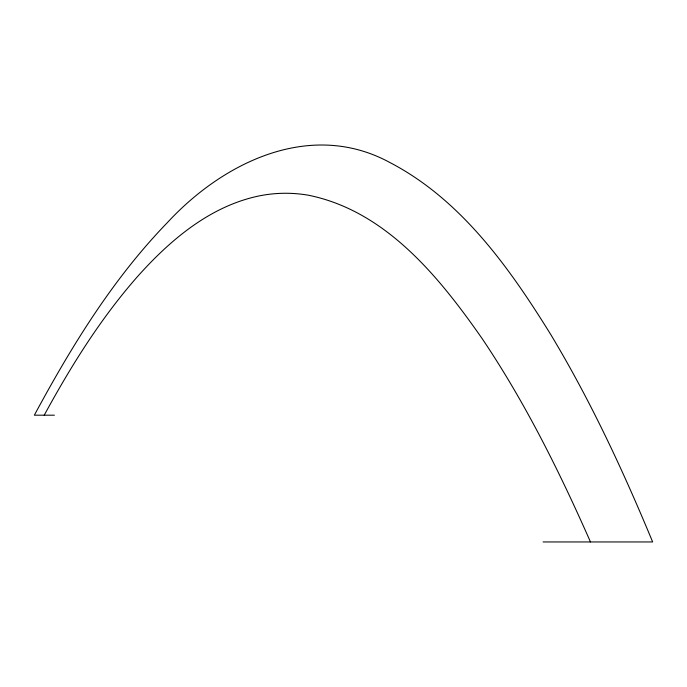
<?xml version="1.0" encoding="UTF-8"?>
<svg xmlns="http://www.w3.org/2000/svg" width="687" height="687" viewBox="0 0 687 687"><rect width="100%" height="100%" fill="white"/><g stroke="black" fill="none" stroke-linecap="round" stroke-linejoin="round"><path stroke-width="1.03" d="M44.217 415.188C70.649 366.66 100.079 319.343 136.558 277.651C169.44 240.587 209.844 205.963 259.686 195.804A188.195 158.491 90 0 1 308.669 195.271C386.051 211.081 439.199 277.084 482.111 338.554C525.117 402.41 559.441 471.634 590.476 541.949M54.385 415.188L34.35 415.188C71.414 346.471 112.762 278.956 167.362 222.622C223.052 162.295 310.498 119.478 389.666 162.407C461.08 199.531 509.282 267.612 550.682 334.414C590.494 400.547 623.118 470.715 652.65 541.949L543.082 541.949"/></g></svg>
